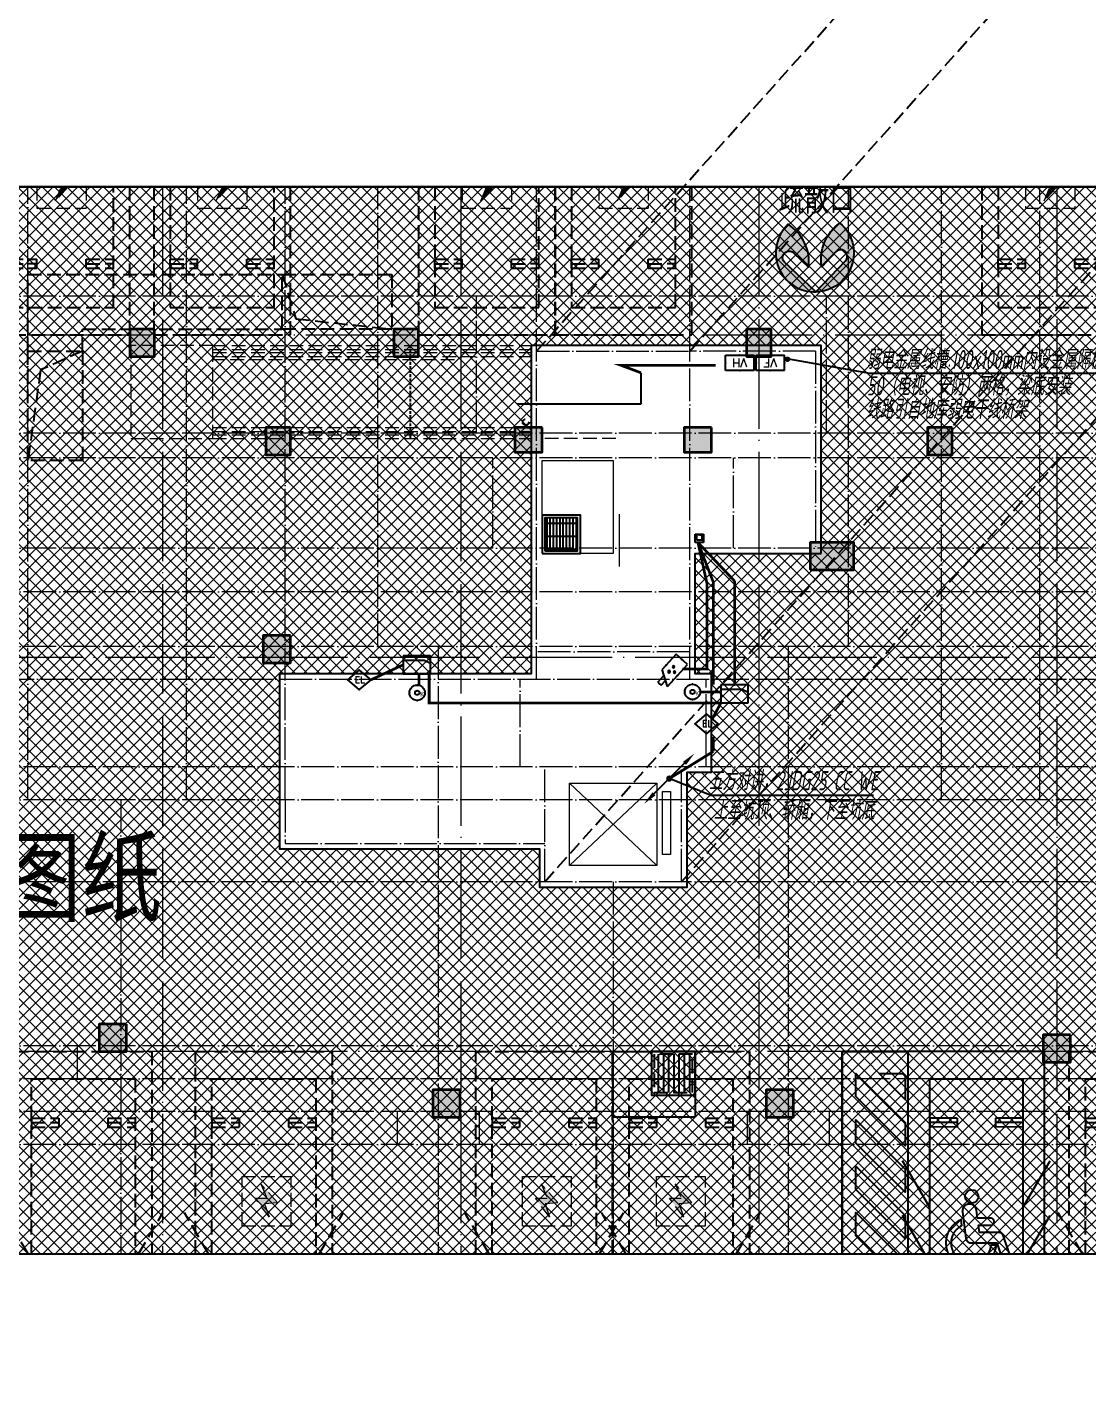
# Model space of a CAD drawing. Extents: x 2803505 to 5851001, y -1372902 to 24339.
# Drawn here: x 2874588 to 2893988, y -792287 to -767665 of the extents above; entities that cross this region are included whole.
import ezdxf
from ezdxf.enums import TextEntityAlignment as Align
from ezdxf.xclip import XClip

# ---------------------------------------------------------------- set-up
doc = ezdxf.new("R2010")
doc.units = 0
doc.header["$LTSCALE"] = 1000
doc.header["$MEASUREMENT"] = 0
doc.header["$XCLIPFRAME"] = 2
for name, pattern in [('#P_--_20B1_001_t3$0$DASH', [0.35, 0.25, -0.1]), ('5、6、7#楼参照$0$DASH', [0.35, 0.25, -0.1]), ('__DASH', [0.35, 0.25, -0.1]), ('DASH', [0.35, 0.25, -0.1]), ('DOTE', [2.4200000000000004, 2, -0.2, 0.02, -0.2]), ('HIDDEN', [0.375, 0.25, -0.125])]:
    doc.linetypes.add(name, pattern=pattern)
doc.layers.get('0').update_dxf_attribs({"linetype": 'CONTINUOUS'})
for name, color, linetype in [('!!电气', 1, 'CONTINUOUS'), ('!校对', 2, 'CONTINUOUS'), ('0-R-风井', 2, 'CONTINUOUS'), ('0-R疏散口', 20, 'CONTINUOUS'), ('0-R集水坑', 191, 'CONTINUOUS'), ('DIM-照明', 7, 'CONTINUOUS'), ('EQUIP-安防', 3, 'CONTINUOUS'), ('EQUIP-电视', 3, 'CONTINUOUS'), ('HS-A-停车位（标准）', 9, 'CONTINUOUS'), ('HS-A-停车场-无障碍', 85, 'CONTINUOUS'), ('LWIRE', 4, 'CONTINUOUS'), ('text', 7, 'CONTINUOUS'), ('VPIPE-雨水', 4, 'DASH'), ('WIRE-安防', 4, 'CONTINUOUS'), ('人防集水坑', 11, 'CONTINUOUS'), ('审核', 1, 'CONTINUOUS'), ('电气', 6, 'CONTINUOUS'), ('疏散口', 20, 'CONTINUOUS')]:
    doc.layers.add(name, color=color, linetype=linetype)
for name, color, linetype, lineweight in [('3.5方案汇报，与郭总、侯月琴确定户型_t8$0$STAIR', 2, 'CONTINUOUS', 18), ('AE-PARKING', 70, '5、6、7#楼参照$0$DASH', 13), ('DOTE', 19, 'DOTE', 9), ('STAIR', 252, 'CONTINUOUS', 20), ('填充', 251, 'CONTINUOUS', 5), ('排水', 252, 'CONTINUOUS', 20), ('砼柱', 2, 'CONTINUOUS', 35)]:
    doc.layers.add(name, color=color, linetype=linetype, lineweight=lineweight)
doc.styles.add('-宋体', font='', dxfattribs={"width": 0.8})
doc.styles.add('_TEL_DIM', font='SIMPLEX', dxfattribs={"width": 0.8, "height": 3.5, "bigfont": 'HZTXT'})
doc.styles.add('HZTXT', font='gbeitc.shx', dxfattribs={"width": 0.8, "height": 400, "bigfont": 'hztxt.shx'})
doc.styles.add('SM1', font='realsz.shx', dxfattribs={"width": 0.75, "bigfont": 'realhz.shx'})
doc.styles.get("Standard").update_dxf_attribs({"font": 'gbenor.shx', "bigfont": 'gbcbig.shx'})
doc.styles.add('黑体', font='simhei.ttf')
doc.styles.get('-宋体').set_extended_font_data('SimSun')

# ---------------------------------------------------------------- blocks, each defined once
blk = doc.blocks.new('A$C1DD019F9')
at = {"layer": '疏散口'}
h = blk.add_hatch(color=256, dxfattribs=at)
edge = h.paths.add_edge_path()
edge.add_line((1657.837590239942, 3315.723901660649), (367.3306208625436, 2025.216944172512))
edge.add_arc((562.7390984487897, 1829.808464785995), 276.3493204781321, 134.999999736071, 315.0000450135555)
edge.add_line((758.1477304548025, 1634.400139819365), (1381.488251060247, 2257.740654682275))
edge.add_arc((-487.2515846193137, 1989.868379143272), 1887.841129295078, -24.12321173134552, 8.157426411511608, ccw=False)
edge.add_arc((-487.2518275084583, 1989.868449001487), 1887.841379523462, 303.5961554791981, 335.8767893464231, ccw=False)
edge.add_arc((1657.83757689014, 1657.627985069564), 1658.095916591085, 89.99999953869542, 228.4172749558772, ccw=False)
h = blk.add_hatch(color=256, dxfattribs=at)
edge = h.paths.add_edge_path()
edge.add_line((1657.837590239942, 3315.723901660649), (2948.344559617341, 2025.216944172512))
edge.add_arc((2752.936082031095, 1829.808464785995), 276.3493204781321, -135.00004501355562, 45.000000263928996, ccw=False)
edge.add_line((2557.527450025082, 1634.400139819365), (1934.186929419636, 2257.740654682275))
edge.add_arc((3802.926765099197, 1989.868379143272), 1887.841129295078, 171.8425735884883, 204.1232117313454)
edge.add_arc((3802.927007988342, 1989.868449001489), 1887.841379523464, 204.123210653577, 236.403844520802)
edge.add_arc((1657.837603589745, 1657.627985069564), 1658.095916591085, 311.5827250441228, 450.0000004613047)
for points in [[(1657.837590239942, 3315.723901660649), (367.3306208625437, 2025.216944172512, 1.000000395120669), (758.1477304548025, 1634.400139819365), (1381.488251060247, 2257.740654682275, -0.1417897514410627), (1235.721885070204, 1218.307265423704, -0.141789732410033), (557.3581269979476, 417.3751685111782, -0.6899650482418342), (1657.837590239942, 3315.723901660649)], [(1657.837590239942, 3315.723901660649), (2948.344559617341, 2025.216944172512, -1.000000395120669), (2557.527450025082, 1634.400139819365), (1934.186929419636, 2257.740654682275, 0.1417897514410627), (2079.953295409679, 1218.307265423704, 0.141789732410033), (2758.317053481937, 417.3751685111782, 0.6899650482418342), (1657.837590239942, 3315.723901660649)]]:
    blk.add_lwpolyline(points, format="xyb", close=True, dxfattribs=at)
blk = doc.blocks.new('无障碍车位')
at = {"layer": 'HS-A-停车场-无障碍'}
for p, q in [((-1999.966370833223, 3549.95805993129), (-2499.949424952152, 2699.948046519305)), ((-299.9660310738254, 3549.994108829531), (200.0510692202952, 2700.004122582497)), ((-1999.966370833223, 2549.953937348793), (-2499.949424952152, 1699.943923936924)), ((-299.9660310738254, 2549.989986246917), (200.0510692202952, 1699.999999999884)), ((-1999.921941989567, 1079.803519832552), (-1499.922230551136, 1080.002041477826)), ((-1999.918532912969, 919.8035190157825), (-1999.921941989567, 1079.803519832552)), ((-1999.920237447601, 999.8035194261465), (-1499.920526024303, 1000.002041067695)), ((-1499.918821489671, 920.0020406610565), (-1499.922230551136, 1080.002041477826)), ((-799.9216950030532, 1079.82955514791), (-299.9219835650874, 1080.028076793067)), ((-799.9182859263383, 919.8295543311397), (-799.9216950030532, 1079.82955514791)), ((-799.9199904612033, 999.8295547415037), (-299.920279037673, 1000.028076382936)), ((-299.9185745030409, 920.0280759762973), (-299.9219835650874, 1080.028076793067)), ((-1999.918532912969, 919.8035190157825), (-1499.918821489671, 920.0020406610565)), ((-799.9182859263383, 919.8295543311397), (-299.9185745030409, 920.0280759762973))]:
    blk.add_line(p, q, dxfattribs=at)
for points in [[(1300.000000000582, -299.9998376182048), (1300.000000000582, 5200.000162381679), (-2399.999999939115, 5199.993991851457), (-2399.999999938766, -300.0060081484262)], [(-299.999999939464, 5199.993991850992), (-299.9999999396969, 199.9939918509917), (-1999.99999993958, 199.9939918511081), (-1999.999999939697, 5199.993991850992)], [(100.0000000608852, 5199.999999999069), (1300.000000000233, 5200.000162381679), (1300.000000000349, -299.9998376180883), (100.0000000607688, -300.0000000008149)]]:
    blk.add_lwpolyline(points, close=True, dxfattribs=at)
for points in [[(150.0000000002328, 4394.112549694837), (150.0000000002328, 4799.999999999534), (168.3766184075503, 4799.999999999534), (1050.000000000233, 3918.376618406968), (1050.000000000233, 3494.112549694953), (150.0000000002328, 4394.112549694837)], [(592.640687119565, 4799.999999999534), (1016.90475583158, 4799.999999999418), (1050.000000000466, 4766.904755830765), (1050.000000000233, 4342.640687118634), (592.640687119565, 4799.999999999534)], [(150.0000000001164, 3545.584412270924), (150.0000000002328, 3969.848480983172), (1050.000000000233, 3069.848480982939), (1050.000000000233, 2645.584412271157), (150.0000000001164, 3545.584412270924)], [(150.0000000004657, 2697.05627484736), (150.0000000003492, 3121.320343559142), (1050.000000000466, 2221.320343559142), (1050.000000000233, 1797.056274847244), (150.0000000004657, 2697.05627484736)], [(150.0000000001164, 1848.528137423331), (150.0000000002328, 2272.792206135578), (1050.000000000233, 1372.792206135346), (1050.000000000233, 948.5281374235637), (150.0000000001164, 1848.528137423331)], [(150.0000000004657, 999.9999999997672), (150.0000000002328, 1424.264068711549), (1050.000000000466, 524.2640687114326), (1050.000000000233, 99.99999999965075), (150.0000000004657, 999.9999999997672)], [(150.0000000003492, 151.4718625757378), (150.0000000002328, 575.7359312875196), (625.7359312883345, 99.99999999953434), (201.4718625766691, 99.99999999953434), (150.0000000003492, 151.4718625757378)]]:
    blk.add_lwpolyline(points, dxfattribs=at)
for points in [[(-1645.914368988131, 3073.279146465939, 0.3176989922475349), (-1551.65021979122, 3006.659832141828), (-1207.498265077826, 3006.659832141828), (-1190.383440391626, 2876.659832141595), (-1412.411826837342, 2876.659832141828, 0.9999999999999999), (-1412.411826837226, 2746.659832141944), (-1173.268615705194, 2746.659832141828), (-1154.208266746136, 2601.882108147489, 0.9999999999999997), (-896.4326027601492, 2635.818917904515), (-959.0851750035072, 3111.712451194646, 0.3763733494003915), (-1058.229661162943, 3198.659832141828), (-1524.821601287345, 3198.659832141828), (-1657.687476292718, 3573.861488626804, 1), (-1804.739548971644, 3521.787618779112), (-1645.91436890047, 3073.27914621844)], [(-874.3033266931307, 2774.182281254092, 1.763575196078509), (-1516.949411830516, 3238.659832141944), (-1416.467538945493, 3238.659832141828, -1.66239982742272), (-888.017833360238, 2878.354301649495), (-874.3033266961575, 2774.182281252695)]]:
    blk.add_lwpolyline(points, format="xyb", dxfattribs=at)
blk.add_circle((-1067.861835873104, 2349.211395052844), 123, dxfattribs=at)
blk = doc.blocks.new('充电车位')
at = {"layer": 'AE-PARKING', "linetype": 'ByBlock'}
h = blk.add_hatch(color=1, dxfattribs=at)
h.dxf.hatch_style = 1
h.paths.add_polyline_path([(-1007586.192309124, -1042637.750552036), (-1007473.70691881, -1042375.484842397), (-1007689.223537753, -1042375.484842405), (-1007425.007632948, -1042030.478523538), (-1007514.574478829, -1042281.719792634), (-1007278.962196556, -1042297.991757713)])
at = {"layer": 'AE-PARKING', "color": 1}
for p, q in [((-1007928.602682202, -1041872.947363779), (-1007028.602682206, -1041872.947363779)), ((-1007928.602682199, -1041872.947363779), (-1007928.602682201, -1042772.947363771)), ((-1007028.602682203, -1041872.947363779), (-1007028.602682201, -1042772.947363771)), ((-1007928.602682204, -1042772.947363771), (-1007028.602682201, -1042772.947363771))]:
    blk.add_line(p, q, dxfattribs=at)
at = {"layer": 'AE-PARKING', "color": 1, "linetype": 'ByBlock'}
for p, q in [((-1007425.007632948, -1042030.478523538), (-1007689.223537753, -1042375.484842405)), ((-1007425.007632948, -1042030.478523538), (-1007514.574478829, -1042281.719792634)), ((-1007689.223537753, -1042375.484842405), (-1007473.70691881, -1042375.484842397)), ((-1007278.962196556, -1042297.991757713), (-1007586.192309124, -1042637.750552036)), ((-1007586.192309124, -1042637.750552036), (-1007473.70691881, -1042375.484842397)), ((-1007514.574478829, -1042281.719792634), (-1007278.962196556, -1042297.991757713))]:
    blk.add_line(p, q, dxfattribs=at)
blk = doc.blocks.new('A$C25A378E3')
at = {"layer": 'HS-A-停车位（标准）', "linetype": 'DASH'}
for p, q in [((299.9288666398497, 4280.200665866025), (299.9276344913524, 4120.200664976728)), ((299.9282505712472, 4200.200665451237), (799.9279646449722, 4200.00894667895)), ((299.9288666398497, 4280.200665866025), (799.9285807174165, 4280.00894703425)), ((799.9285807174165, 4280.00894703425), (799.9273485837039, 4120.008946264163)), ((1699.929113851395, 4280.193678615266), (1699.927881702897, 4120.19367778569)), ((1699.928497782676, 4200.193678200361), (2199.928211856517, 4200.001959428308)), ((1699.929113851395, 4280.193678615266), (2199.928827928961, 4280.001959843212)), ((2199.928827928961, 4280.001959843212), (2199.927595795365, 4120.001958953799)), ((299.9276344913524, 4120.200664976728), (799.9273485837039, 4120.008946264163)), ((1699.927881702897, 4120.19367778569), (2199.927595795365, 4120.001958953799)), ((300.0205537431175, 1700.046125917463), (-199.9740653929766, 2550.049336581258)), ((2200.020893819514, 1700.035927985562), (2700.026429273654, 2550.032717227354))]:
    blk.add_line(p, q, dxfattribs=at)
for points in [[(1.164153218269348e-10, 5499.999999999884), (2499.999999842257, 5499.971898506512), (2499.938176556607, -0.02810114610474557), (-0.06182328553404659, 3.472669050097466e-07)], [(299.9943796824664, 4999.996627852321), (2199.994379562442, 4999.975270717288), (2199.938176575466, -0.02472896687686443), (299.9381766954903, -0.003371831844560802)]]:
    blk.add_lwpolyline(points, close=True, dxfattribs=at)
blk = doc.blocks.new('TIY8O')
at = {"layer": '0-R集水坑', "linetype": 'DASH'}
h = blk.add_hatch(dxfattribs=at)
h.set_pattern_fill('LINE', color=191, scale=100, angle=-90.00000000000006, style=0)
h.set_pattern_definition([(270, (-235326.6603705898, -492619.8195465856), (95.25, -7.876661409549766e-14), [])])
h.paths.add_polyline_path([(251192.714674465, 63602.66983472076), (251192.7093475896, 62902.669904932), (250492.7095668054, 62902.67580823865), (250492.7161997986, 63602.67580820792)])
at = {"layer": '0-R集水坑', "color": 191, "elevation": 0.4327255357110903}
for points in [[(250442.7090580211, 62452.68549320343), (251942.7090579913, 62452.67601750753), (251942.7166385491, 63652.67601748332), (250442.7166385789, 63652.68549317922)], [(251242.7159861337, 63652.66910502905), (251242.7089670943, 62852.66910505909), (250442.7091281175, 62852.67624693047), (250442.7166384909, 63652.67624689624)]]:
    blk.add_lwpolyline(points, close=True, dxfattribs=at)
at = {"layer": '0-R集水坑', "color": 191, "linetype": 'DASH', "elevation": 0.4327255357110903}
blk.add_lwpolyline([(251192.714674465, 63602.66983472076), (251192.7093475896, 62902.669904932), (250492.7095668054, 62902.67580823865), (250492.7161997986, 63602.67580820792)], close=True, dxfattribs=at)
blk = doc.blocks.new('TYUIYOIUO')
at = {"layer": '0-R-风井', "linetype": '__DASH'}
for p, q in [((-264158.5725991763, 798516.8934820474), (-264158.5725991765, 799916.5373862041)), ((-264158.5725991765, 799916.5373862041), (-259507.7023300127, 799916.5373862041)), ((-259507.7023300127, 799916.5373862041), (-257507.7023361755, 799916.6615097872)), ((-259507.6883202697, 798916.6500879359), (-259507.7023300127, 799916.5373862041)), ((-257507.7023361755, 799916.6615097872), (-257507.7023361755, 798916.6500879359)), ((-257507.7023361755, 799916.6615097872), (-257507.7023361755, 798916.6500879359)), ((-263158.6853020123, 798916.6500879359), (-259507.6883209865, 798916.7012432305)), ((-263158.6853020123, 798516.942518539), (-263158.6853020123, 798916.6500879359)), ((-257507.7023361755, 798916.6500879359), (-259507.6883202697, 798916.6500879359)), ((-264158.5725991763, 798516.8934820474), (-263158.6853020123, 798516.942518539)), ((-264158.5025382738, 796516.9074991803), (-264158.5725991763, 798516.8934820474)), ((-263158.6853020123, 798516.942518539), (-263158.491117036, 796516.9425302772)), ((-263158.491117036, 796516.9425302772), (-264158.5025382738, 796516.9074991803)), ((-263158.491117036, 796516.9425302772), (-264158.5025382738, 796516.9074991803))]:
    blk.add_line(p, q, dxfattribs=at)
for points in [[(-259507.7023300127, 799916.5373862041), (-259257.706248251, 799105.6969416591), (-257507.7023361755, 798916.6500879359)], [(-263158.5611773836, 798516.893482034), (-263926.9362684062, 798170.6301591012), (-264158.5025382738, 796516.9074991803)]]:
    blk.add_lwpolyline(points, dxfattribs=at)
blk = doc.blocks.new('FSFSFASFSFESFSEF')
at = {"layer": '人防集水坑', "ltscale": 0.8}
h = blk.add_hatch(dxfattribs=at)
h.set_pattern_fill('GRATE', color=256, scale=75, style=0)
h.set_pattern_definition([(270, (-806039.3574039747, 23438904.07928268), (59.53125, -1.822618869043522e-14), []), (360, (-806039.3574039747, 23438904.07928268), (8.748522416193854e-14, 238.125), [])])
h.paths.add_polyline_path([(286466.5787021541, 761315.5335229017), (287066.5787021541, 761315.5335229017), (287066.5787021541, 760715.5335229017), (286466.5787021541, 760715.5335229017)])
at = {"layer": '人防集水坑'}
for points in [[(287116.5787021541, 760665.5335229017), (286416.5787021541, 760665.5335229017), (286416.5787021541, 761365.5335229017), (287116.5787021541, 761365.5335229017)], [(287066.5787021541, 760715.5335229017), (286466.5787021541, 760715.5335229017), (286466.5787021541, 761315.5335229017), (287066.5787021541, 761315.5335229017)]]:
    blk.add_lwpolyline(points, close=True, dxfattribs=at)
at = {"layer": '排水'}
blk.add_lwpolyline([(285816.5787021536, 760665.5335229018), (287116.5787021536, 760665.5335229018), (287116.5787021534, 762365.5335229018), (285816.5787021534, 762365.5335229018)], close=True, dxfattribs=at)
blk = doc.blocks.new('DFBFBFBGF')
at = {"layer": 'STAIR', "color": 252, "linetype": '#P_--_20B1_001_t3$0$DASH'}
for p, q in [((293136.325158803, 754230.1456084143), (287316.5787030022, 754230.1456084143)), ((293136.3251588031, 754160.1456084616), (287316.5787030022, 754160.1456084708)), ((293136.3251588018, 754030.1456084143), (293136.325158803, 754230.1456084143)), ((293136.3251588029, 754100.1456084616), (287316.5787030022, 754100.1456084704)), ((293136.3251588018, 754030.1456084143), (287316.5787030022, 754030.1456084145)), ((288716.325158803, 753970.1456084145), (293136.3251588018, 753970.1456083918)), ((293136.325158803, 752730.1456083826), (287316.5787030022, 752730.1456085002)), ((293136.3251588018, 752530.1456083826), (293136.325158803, 752730.1456083826)), ((293136.3251588031, 752660.1456084299), (287316.5787030022, 752660.1456085349)), ((293136.3251588029, 752600.1456084299), (287316.5787030022, 752600.1456085352)), ((293136.3251588018, 752530.1456083826), (287316.5787030022, 752530.1456085071))]:
    blk.add_line(p, q, dxfattribs=at)
blk.add_lwpolyline([(293136.325158803, 754230.1456084143), (294636.325158803, 754230.1456084143), (294636.325158803, 752530.1456083859), (293136.325158803, 752530.1456083859)], close=True, dxfattribs=at)
at = {"layer": '审核', "color": 252, "linetype": 'HIDDEN', "ltscale": 0.2}
blk.add_line((289519.4158324369, 752530.1456084601), (289519.4158324566, 754230.1456084143), dxfattribs=at)
blk = doc.blocks.new('A$C24B36177')
for points in [[(-83875.00000000023, -16697.00265675376), (-84325.00000000023, -16697.00265675376), (-84325.00000000023, -17197.00265675376), (-83875.00000000023, -17197.00265675376)], [(-79050.00000000023, -16697.00265675376), (-79500.00000000023, -16697.00265675376), (-79500.00000000023, -17197.00265675376), (-79050.00000000023, -17197.00265675376)], [(-72599.99999999988, -16697.00265675376), (-73049.99999999988, -16697.00265675376), (-73049.99999999988, -17197.00265675376), (-72599.99999999988, -17197.00265675376)], [(-81388.27152348321, -18497.00265675376), (-81838.27152348321, -18497.00265675376), (-81838.27152348321, -18997.00265675376), (-81388.27152348321, -18997.00265675376)], [(-76788.27152348321, -18497.00265675376), (-77288.27152348321, -18497.00265675376), (-77288.27152348321, -18947.00265675376), (-76788.27152348321, -18947.00265675376)], [(-73688.27152348321, -18497.00265675376), (-74188.27152348321, -18497.00265675376), (-74188.27152348321, -18947.00265675376), (-73688.27152348321, -18947.00265675376)], [(-69288.27152348321, -18497.00265675376), (-69738.27152348321, -18497.00265675376), (-69738.27152348321, -18997.00265675376), (-69288.27152348321, -18997.00265675376)], [(-71888.27152348321, -21097.00265675376), (-71088.27152348321, -21097.00265675376), (-71088.27152348321, -20597.00265675376), (-71888.27152348321, -20597.00265675376)], [(-81388.27152348321, -22297.00265675364), (-81888.27152348321, -22297.00265675364), (-81888.27152348321, -22797.00265675364), (-81388.27152348321, -22797.00265675364)], [(-84388.27152348321, -29397.00265675376), (-84888.27152348321, -29397.00265675376), (-84888.27152348321, -29897.00265675376), (-84388.27152348321, -29897.00265675376)], [(-67124.99999999988, -29597.00265675376), (-67624.99999999988, -29597.00265675376), (-67624.99999999988, -30097.00265675376), (-67124.99999999988, -30097.00265675376)], [(-78288.27152348321, -30597.00265675376), (-78788.27152348321, -30597.00265675376), (-78788.27152348321, -31097.00265675376), (-78288.27152348321, -31097.00265675376)], [(-72188.27152348321, -30597.00265675376), (-72688.27152348321, -30597.00265675376), (-72688.27152348321, -31097.00265675376), (-72188.27152348321, -31097.00265675376)]]:
    blk.add_hatch(color=252).paths.add_polyline_path(points)
at = {"layer": '砼柱', "color": 252, "lineweight": 35}
for points in [[(-83875.00000000023, -16697.00265675376), (-84325.00000000023, -16697.00265675376), (-84325.00000000023, -17197.00265675376), (-83875.00000000023, -17197.00265675376)], [(-79050.00000000023, -16697.00265675376), (-79500.00000000023, -16697.00265675376), (-79500.00000000023, -17197.00265675376), (-79050.00000000023, -17197.00265675376)], [(-72599.99999999988, -16697.00265675376), (-73049.99999999988, -16697.00265675376), (-73049.99999999988, -17197.00265675376), (-72599.99999999988, -17197.00265675376)], [(-81388.27152348321, -18497.00265675376), (-81838.27152348321, -18497.00265675376), (-81838.27152348321, -18997.00265675376), (-81388.27152348321, -18997.00265675376)], [(-76788.27152348321, -18497.00265675376), (-77288.27152348321, -18497.00265675376), (-77288.27152348321, -18947.00265675376), (-76788.27152348321, -18947.00265675376)], [(-73688.27152348321, -18497.00265675376), (-74188.27152348321, -18497.00265675376), (-74188.27152348321, -18947.00265675376), (-73688.27152348321, -18947.00265675376)], [(-69288.27152348321, -18497.00265675376), (-69738.27152348321, -18497.00265675376), (-69738.27152348321, -18997.00265675376), (-69288.27152348321, -18997.00265675376)], [(-71888.27152348321, -21097.00265675376), (-71088.27152348321, -21097.00265675376), (-71088.27152348321, -20597.00265675376), (-71888.27152348321, -20597.00265675376)], [(-81388.27152348321, -22297.00265675364), (-81888.27152348321, -22297.00265675364), (-81888.27152348321, -22797.00265675364), (-81388.27152348321, -22797.00265675364)], [(-84388.27152348321, -29397.00265675376), (-84888.27152348321, -29397.00265675376), (-84888.27152348321, -29897.00265675376), (-84388.27152348321, -29897.00265675376)], [(-67124.99999999988, -29597.00265675376), (-67624.99999999988, -29597.00265675376), (-67624.99999999988, -30097.00265675376), (-67124.99999999988, -30097.00265675376)], [(-78288.27152348321, -30597.00265675376), (-78788.27152348321, -30597.00265675376), (-78788.27152348321, -31097.00265675376), (-78288.27152348321, -31097.00265675376)], [(-72188.27152348321, -30597.00265675376), (-72688.27152348321, -30597.00265675376), (-72688.27152348321, -31097.00265675376), (-72188.27152348321, -31097.00265675376)]]:
    blk.add_lwpolyline(points, close=True, dxfattribs=at)
blk = doc.blocks.new('A$C74D73064')
at = {"layer": '填充'}
h = blk.add_hatch(dxfattribs=at)
h.set_pattern_fill('ANSI37', color=252, scale=100, style=0)
h.set_pattern_definition([(45, (953418.0689988486, -464688.2486653434), (-112.2532015133644, 112.2532015133644), []), (135, (953418.0689988486, -464688.2486653434), (-112.2532015133644, -112.2532015133644), [])])
h.paths.add_polyline_path([(-14883.24657612492, 70322.25548036379), (39116.74029141641, 70322.25548036379), (39116.74029141641, 50822.25548154057), (-14883.24657612492, 50822.25548154057)])
h.paths.add_polyline_path([(-1883.245113453828, 67422.29268095532), (-1883.298365108087, 67422.2499491538), (-4183.506522695068, 67422.2499505431), (-4183.459693771438, 63622.29409954284), (-1883.245802723803, 63622.28858335229), (-1883.245280408068, 61422.56304480421), (-6483.052808453562, 61422.56158439867), (-6483.052809515619, 58222.55929603253), (-1733.24666046747, 58222.5592971961), (-1733.246263705427, 57522.29680770764), (966.75373735209, 57522.296807718), (966.7560266151559, 59622.35956726602), (1116.760783986654, 59622.22407580406), (1116.758494808571, 61422.42511312739), (1116.757451254758, 61422.53944550065), (1116.764397459454, 67422.28934755625)], flags=16)
h.paths.add_polyline_path([(28416.52837015979, 63622.29192543851), (28416.52719244442, 67422.25325119036), (26117.14164646191, 67422.25844941061), (26117.14164806681, 67422.29158126056), (23117.14164118294, 67422.29158126056), (23116.79998004087, 61422.56216836168), (18516.80651620356, 61422.56070896034), (18516.80691674957, 58222.56222750584), (23266.79900158942, 58222.56222766545), (23266.79899674351, 57522.29593126522), (25966.79899780103, 57522.29593127558), (25966.7989977973, 59622.2920976801), (26416.80034946487, 59622.29314419447), (26416.80034955358, 61422.56077466119), (26116.80271170358, 61422.53856905812), (26117.14164408576, 63622.29199816036)], flags=16)
at = {"color": 252}
for points in [[(-14883.24657612492, 70322.25548036373), (39116.74029141641, 70322.25548036373), (39116.74029141641, 50822.25548154057), (-14883.24657612492, 50822.25548154057)], [(28416.52837015979, 63622.29192543845), (28416.52719244442, 67422.2532511903), (26117.14164646191, 67422.25844941067), (26117.14164806681, 67422.2915812605), (23117.14164118294, 67422.2915812605), (23116.79998004087, 61422.56216836174), (18516.80651620356, 61422.56070896029), (18516.80691674957, 58222.56222750584), (23266.79900158942, 58222.56222766545), (23266.79899674351, 57522.29593126522), (25966.79899780103, 57522.29593127558), (25966.7989977973, 59622.29209768015), (26416.80034946487, 59622.29314419453), (26416.80034955358, 61422.56077466125), (26116.80271170358, 61422.53856905818), (26117.14164408576, 63622.2919981603)]]:
    blk.add_lwpolyline(points, close=True, dxfattribs=at)
at = {"layer": '3.5方案汇报，与郭总、侯月琴确定户型_t8$0$STAIR', "color": 252}
for p, q in [((25416.75108462409, 59422.41050637525), (23816.75108462363, 57922.41050637665)), ((23816.75108462363, 59422.41050637525), (25416.75108462409, 57922.41050637665))]:
    blk.add_line(p, q, dxfattribs=at)
for points in [[(23816.75108462363, 57922.41050637665), (23816.75108462363, 59422.41050637525), (25416.75108462409, 59422.41050637525), (25416.75108462409, 57922.41050637665)], [(25516.75108461455, 58122.41050649213), (25516.75108461455, 59272.4105064926), (25666.75108461734, 59272.4105064926), (25666.75108461734, 58122.41050649213)]]:
    blk.add_lwpolyline(points, close=True, dxfattribs=at)
at = {"layer": 'DOTE', "color": 252}
for p, q in [((16380.0351011306, 93136.92275867704), (16380.0351011306, 8148.876076509594)), ((21830.0351011306, 93136.92275867704), (21830.0351011306, 8148.876076509594)), ((27280.0351011306, 93136.92275867704), (27280.0351011306, 8148.876076509594)), ((32730.0351011306, 93136.92275867704), (32730.0351011306, 8148.876076509594)), ((-86385.24772744626, 67619.25646164955), (196116.0437006025, 67619.25646164955)), ((196116.0437006019, 61719.25646164967), (-86385.24772744626, 61719.25646164967)), ((196116.0437006026, 54519.25646164967), (-86385.24772744626, 54519.25646164967))]:
    blk.add_line(p, q, dxfattribs=at)
at = {"layer": 'DOTE', "color": 252, "linetype": 'DOTE', "ltscale": 0.3}
for p, q in [((23216.74944925844, 67322.78964729165), (26016.74945357814, 67322.78964729153)), ((28316.27628998633, 67322.55762281164), (26016.79958922917, 67322.55762281176)), ((28316.27628998621, 67322.55762281164), (28316.55766128714, 63722.29177166708)), ((26016.95532854495, 61822.2420692587), (23216.9547995507, 61822.2441108973)), ((18616.76024767896, 59122.52641291439), (18616.76025001099, 58322.52648810181)), ((18616.76024771028, 58322.52648810181), (23366.56599865539, 58322.5265019479))]:
    blk.add_line(p, q, dxfattribs=at)
at = {"layer": 'STAIR', "color": 252, "linetype": '#P_--_20B1_001_t3$0$DASH'}
blk.add_line((24666.94139335561, 65722.40946812241), (23316.94501937053, 65722.4094676493), dxfattribs=at)
at = {"layer": 'STAIR', "color": 252}
blk.add_lwpolyline([(24726.9483805536, 64340.87372381915), (24726.95368791546, 63382.40992208652)], dxfattribs=at)
at = {"layer": '填充', "color": 252}
for points in [[(-14883.24657612492, 70322.25548036379), (39116.74029141641, 70322.25548036379), (39116.74029141641, 50822.25548154057), (-14883.24657612492, 50822.25548154057)], [(28416.52837015979, 63622.29192543851), (28416.52719244442, 67422.25325119036), (26117.14164646191, 67422.25844941061), (26117.14164806681, 67422.29158126056), (23117.14164118294, 67422.29158126056), (23116.79998004087, 61422.56216836168), (18516.80651620356, 61422.56070896034), (18516.80691674957, 58222.56222750584), (23266.79900158942, 58222.56222766545), (23266.79899674351, 57522.29593126522), (25966.79899780103, 57522.29593127558), (25966.7989977973, 59622.2920976801), (26416.80034946487, 59622.29314419447), (26416.80034955358, 61422.56077466119), (26116.80271170358, 61422.53856905812), (26117.14164408576, 63622.29199816036)]]:
    blk.add_lwpolyline(points, close=True, dxfattribs=at)
at = {"color": 252}
blk.add_blockref('A$C24B36177', (100104.7992927883, 84419.25646130543), dxfattribs=at)
at = {"color": 252, "xscale": -1}
for name, p in [('DFBFBFBGF', (310433.5237215934, -686807.4896293634)), ('FSFSFASFSFESFSEF', (310433.5237219646, -697043.123008769))]:
    blk.add_blockref(name, p, dxfattribs=at)
at = {"layer": '0-R疏散口', "color": 252, "xscale": -0.4305656706515025, "yscale": 0.4305656706515025, "zscale": 0.4305656706515025, "rotation": 181.4259203059818}
blk.add_blockref('A$C1DD019F9', (27571.87661349832, 69811.8500763221), dxfattribs=at)
at = {"layer": '0-R集水坑', "color": 252, "xscale": -1}
blk.add_blockref('TIY8O', (276559.4624071724, -9133.429019047413, -0.4327255357110903), dxfattribs=at)
at = {"layer": 'AE-PARKING', "color": 252, "rotation": 359.9974937272497}
for p in [(1022054.149343825, 1112662.743278881), (1024992.076998554, 1112662.743279228), (1029829.21116711, 1112662.743279228), (1032329.149343825, 1112662.743278881), (1040129.152875881, 1112662.743278881)]:
    blk.add_blockref('充电车位', p, dxfattribs=at)
at = {"layer": 'AE-PARKING', "color": 252, "xscale": -1, "rotation": 180.0025062727504}
for p in [(1025804.949689152, -990495.0022709912), (1030931.916758784, -990495.0022711696), (1033381.178236757, -990494.9908901865)]:
    blk.add_blockref('充电车位', p, dxfattribs=at)
at = {"layer": 'HS-A-停车位（标准）', "color": 252}
blk.add_blockref('TYUIYOIUO', (278075.2999756152, -731194.3965097175), dxfattribs=at)
at = {"layer": 'HS-A-停车位（标准）', "color": 252, "linetype": 'DASH', "xscale": -1, "rotation": 179.9993559612105}
for p in [(13280.0351010887, 73119.25646095606), (16217.96275581769, 73119.25646130368), (21055.09692437411, 73119.25646130368), (23555.0351010887, 73119.25646095606), (31355.03863314423, 73119.25646095606)]:
    blk.add_blockref('A$C25A378E3', p, dxfattribs=at)
at = {"layer": 'HS-A-停车位（标准）', "color": 252, "linetype": 'DASH', "rotation": 0.000644038787326284}
for p in [(13680.09692434804, 49019.25646218157), (16980.09692438808, 49019.24508119456), (22107.06399402034, 49019.24508101633), (24607.06399402046, 49019.25646199903), (32955.09692441637, 49019.25646199915)]:
    blk.add_blockref('A$C25A378E3', p, dxfattribs=at)
at = {"layer": 'HS-A-停车场-无障碍', "color": 252, "rotation": 180}
blk.add_blockref('无障碍车位', (30105.03510119184, 54219.82117061084), dxfattribs=at)
at = {"layer": '0-R疏散口', "color": 252, "style": '-宋体', "width": 0.75}
blk.add_text('疏散口', height=450, dxfattribs=at).set_placement((27647.95893533714, 69880.72005112586))
blk = doc.blocks.new('HFHFTHFD')
at = {"layer": 'DOTE', "linetype": 'DOTE', "ltscale": 0.3}
for p, q in [((447416.5787015875, 601748.8100391305), (447416.5787015874, 612948.8100463543)), ((450316.5787016969, 601748.8100473222), (450316.5787016969, 612948.8100463543)), ((452116.5787017875, 601748.8100473222), (452116.578702373, 612948.8100463543)), ((453816.5787012345, 604548.8100388076), (453816.5787012078, 612948.8100463543)), ((456716.5787018152, 603949.0803065526), (456716.5787018152, 612948.8100463543)), ((459516.5787027521, 603949.0803065526), (459516.5787027522, 612948.8100463543)), ((462416.5787033328, 604548.8100388076), (462416.5787033596, 612948.8100463543)), ((464116.57870278, 601748.8100473222), (464116.5787021944, 612948.8100463543)), ((465916.5787028704, 601748.8100473222), (465916.5787028704, 612948.8100463543)), ((472616.5787020951, 610948.8100463543), (418616.5787028495, 610948.8100463543)), ((455616.5773428306, 608448.8079394314), (455616.5768775269, 610948.8075475739)), ((462016.5786630883, 608448.8079394411), (462016.5781977847, 610948.8075475836)), ((472616.5787020951, 608448.8100463543), (418616.5787028495, 608448.8100463543)), ((472616.5787020951, 607998.8100463543), (418616.5787028495, 607998.8100463543)), ((455916.5787018151, 606348.8100465569), (455916.5787018152, 607998.8100463542)), ((460316.5787027521, 606348.8100465569), (460316.5787027522, 607998.8100463542)), ((472616.5787020951, 606348.8100465569), (418616.5787028495, 606348.8100465569)), ((472616.5787020951, 605548.8100406288), (418616.5787028495, 605548.8100406289)), ((472616.5787020951, 604548.8100471114), (418616.5787028495, 604548.8100471116)), ((454916.7956122105, 604548.8100471115), (454916.5572260541, 593448.8100475312)), ((461316.3617923568, 604548.8100471115), (461316.6001785134, 593448.8100475312)), ((418616.5787028495, 603949.0803176122), (472616.5787020951, 603949.0802720234)), ((456416.5779403554, 602348.8100463725), (456416.5779400909, 603948.8100463734)), ((459816.5794454537, 602348.8100463725), (459816.5794457182, 603948.8100463734)), ((472616.5787020951, 602348.8100463724), (418616.5787028495, 602348.8100463726)), ((456866.5787071111, 600248.8100463304), (456866.5787071959, 602348.8100463543)), ((459366.5786974561, 600248.8100463784), (459366.5786973714, 602348.8100463543)), ((472616.5787020951, 601748.8100473221), (418616.5787028495, 601748.8100473222)), ((449116.5786929213, 601748.8100392178), (449116.5786929213, 593448.8100475312)), ((472616.5787020951, 600248.810045596), (418616.5787028495, 600248.8100466327)), ((458116.5786953176, 600248.8100463543), (458116.5786953176, 593448.8100475312)), ((472616.5787020951, 597248.8100389724), (418616.5787028495, 597248.8100389724)), ((448316.5786817771, 597248.8100389725), (448316.5786817771, 596648.8100389723)), ((472616.5787020951, 596648.8100389723), (418616.5787028495, 596648.8100389723)), ((472616.5787020951, 596048.810047531), (418616.5787028495, 596048.810047531)), ((454166.6130435566, 596048.8100475312), (454166.6001578184, 595448.8100475312)), ((455666.5829771796, 596048.8100475312), (455666.5958629177, 595448.8100475312)), ((460566.5744068645, 596048.8100475312), (460566.5615211263, 595448.8100475312)), ((462066.5443404875, 596048.8100475312), (462066.5572262256, 595448.8100475312)), ((472616.5787020951, 595448.810047531), (418616.5787028495, 595448.8100475312))]:
    blk.add_line(p, q, dxfattribs=at)
blk = doc.blocks.new('A$C24015597')
at = {"color": 251, "linetype": '__DASH', "true_color": 0x636466}
for p, q in [((47902.66084070969, 33464.56624208461), (65225.2915241681, 52818.60173579375)), ((50702.66083958652, 33464.56624208507), (68025.29152304493, 52818.60173579375)), ((48052.464478679, 23764.56650227751), (65375.09516213648, 43118.60199598619)), ((50552.66014495399, 23764.56650227751), (67875.2908284124, 43118.60199598619))]:
    blk.add_line(p, q, dxfattribs=at)
at = {"layer": 'VPIPE-雨水'}
blk.add_circle((47702.92070920393, 32165.18894669064), 55, dxfattribs=at)
ref = blk.add_blockref('A$C74D73064', (24685.71245598793, -33857.69039963209))
XClip(ref).set_block_clipping_path([(-14883.246564808185, 50822.2568892687), (39116.74030273309, 70322.2568880918)])
blk.add_blockref('HFHFTHFD', (-408814.1128116702, -576484.2435578948))
at = {"layer": 'text', "color": 8, "style": '黑体', "width": 0.8}
blk.add_text('阴影部分详地库图纸', height=1345.89029535865, dxfattribs=at).set_placement((27831.66848718282, 23175.30230136192))
blk = doc.blocks.new('$equip$00001465')
for p, q in [((-0.75, 0.1000000000003638), (-0.4571428571434808, 0.1000000000003638)), ((-0.75, -0.1000000000003638), (-0.75, 0.1000000000003638)), ((-0.5999999999985448, 0.3500000000003638), (-0.2000000000007276, -0.3500000000003638)), ((-0.5999999999985448, 0.3500000000003638), (0.75, 0.3500000000003638)), ((0.75, 0.3500000000003638), (0.75, -0.3500000000003638)), ((-0.75, -0.1000000000003638), (-0.3428571428557916, -0.1000000000003638)), ((0.75, -0.3500000000003638), (-0.2000000000007276, -0.3500000000003638))]:
    blk.add_line(p, q)
for centre in [(-0.0499999999992724, -0.0499999999992724), (0.09999999999854481, 0.1499999999996362), (0.25, -0.0499999999992724)]:
    blk.add_circle(centre, 0.05)
for p in [(-0.75, 0), (0.0750000000007276, 0.3500000000003638), (0.75, 0), (0.0750000000007276, -0.3500000000003638)]:
    blk.add_point(p)
for points in [[(-0.0499999999992724, 0), (-0.0499999999992724, 0), (-0.0750000000007276, -0.006698729810523218), (-0.02500000000145519, -0.006698729810523218)], [(0.05669872981161461, 0.1749999999992724), (0.143301270189113, 0.1749999999992724), (0.0499999999992724, 0.1499999999996362), (0.1500000000014552, 0.1499999999996362)], [(0.05669872981161461, 0.125), (0.143301270189113, 0.125), (0.0499999999992724, 0.1499999999996362), (0.1500000000014552, 0.1499999999996362)], [(0.0750000000007276, 0.1933012701883854), (0.125, 0.1933012701883854), (0.05669872981161461, 0.1749999999992724), (0.143301270189113, 0.1749999999992724)], [(0.0750000000007276, 0.106698729810887), (0.125, 0.106698729810887), (0.05669872981161461, 0.125), (0.143301270189113, 0.125)], [(0.09999999999854481, 0.2000000000007276), (0.09999999999854481, 0.2000000000007276), (0.0750000000007276, 0.1933012701883854), (0.125, 0.1933012701883854)], [(0.09999999999854481, 0.1000000000003638), (0.09999999999854481, 0.1000000000003638), (0.0750000000007276, 0.106698729810887), (0.125, 0.106698729810887)], [(0.25, 0), (0.25, 0), (0.2249999999985448, -0.006698729810523218), (0.2750000000014552, -0.006698729810523218)], [(-0.09330127018984058, -0.0249999999996362), (-0.006698729812342208, -0.0249999999996362), (-0.09999999999854481, -0.0499999999992724), (0, -0.0499999999992724)], [(-0.09330127018984058, -0.0750000000007276), (-0.006698729812342208, -0.0750000000007276), (-0.09999999999854481, -0.0499999999992724), (0, -0.0499999999992724)], [(-0.0750000000007276, -0.006698729810523218), (-0.02500000000145519, -0.006698729810523218), (-0.09330127018984058, -0.0249999999996362), (-0.006698729812342208, -0.0249999999996362)], [(-0.0750000000007276, -0.09330127018984058), (-0.02500000000145519, -0.09330127018984058), (-0.09330127018984058, -0.0750000000007276), (-0.006698729812342208, -0.0750000000007276)], [(-0.0499999999992724, -0.1000000000003638), (-0.0499999999992724, -0.1000000000003638), (-0.0750000000007276, -0.09330127018984058), (-0.02500000000145519, -0.09330127018984058)], [(0.2066987298094318, -0.0249999999996362), (0.2933012701905682, -0.0249999999996362), (0.2000000000007276, -0.0499999999992724), (0.2999999999992724, -0.0499999999992724)], [(0.2066987298094318, -0.0750000000007276), (0.2933012701905682, -0.0750000000007276), (0.2000000000007276, -0.0499999999992724), (0.2999999999992724, -0.0499999999992724)], [(0.2249999999985448, -0.006698729810523218), (0.2750000000014552, -0.006698729810523218), (0.2066987298094318, -0.0249999999996362), (0.2933012701905682, -0.0249999999996362)], [(0.2249999999985448, -0.09330127018984058), (0.2750000000014552, -0.09330127018984058), (0.2066987298094318, -0.0750000000007276), (0.2933012701905682, -0.0750000000007276)], [(0.25, -0.1000000000003638), (0.25, -0.1000000000003638), (0.2249999999985448, -0.09330127018984058), (0.2750000000014552, -0.09330127018984058)]]:
    blk.add_solid(points)
at = {"flags": 9}
blk.add_attdef('A', (-0.0158493649068987, -0.01584936490507971), '', height=2e-05, dxfattribs=at)
blk = doc.blocks.new('A$C04F44ECC')
at = {"layer": '!!电气'}
for p, q in [((0, 0), (-300, 0)), ((-300, 0), (-300, -300)), ((-250, -200), (-250, 0)), ((0, 0), (-223.3450037743896, -26.92685067094862)), ((-50, 0), (-50, -200)), ((0, -300), (0, 0)), ((-223.3450037743896, -26.92685067094862), (-300, -300)), ((-300, -300), (0, -300)), ((-50, -200), (-250, -200))]:
    blk.add_line(p, q, dxfattribs=at)
blk = doc.blocks.new('$equip$00002617')
for p, q in [((0.6250151190488396, 0.4150200000058248), (-0.6249848809511604, 0.4150200000058248)), ((-0.6249848809511604, 0.4150200000058248), (-0.6249848809511604, -0.4149799999959214)), ((-0.6249848809511604, 0.2150200000050972), (0.3250151190459292, 0.2150200000050972)), ((0.3250151190459292, 0.2150200000050972), (0.6250151190488396, 0.07502000000567932)), ((0.6250151190488396, -0.4149799999959214), (0.6250151190488396, 0.4150200000058248)), ((-0.6249848809511604, -0.4149799999959214), (0.6250151190488396, -0.4149799999959214))]:
    blk.add_line(p, q)
at = {"linetype": 'Continuous', "const_width": 0.04}
blk.add_lwpolyline([(-0.6249848809511604, 0.4150200000058248), (0.6250151190488396, 0.4150200000058248), (0.6250151190488396, -0.4149799999959214), (-0.6249848809511604, -0.4149799999959214)], close=True, dxfattribs=at)
at = {"color": 1}
for p in [(-0.6249848809511604, 2.000000495172571e-05), (1.51190488395514e-05, 0.4150200000058248), (0.6250151190488396, 2.000000495172571e-05), (0.01750438004455646, -0.4149799999959214)]:
    blk.add_point(p, dxfattribs=at)
at = {"color": 7, "style": '_TEL_DIM', "flags": 1}
blk.add_attdef('A', text='', height=2.5e-05, dxfattribs=at).set_placement((0, 1.818989403545856e-12), align=Align.MIDDLE_CENTER)
blk = doc.blocks.new('$equip$00002474')
for p, q in [((-0.519992380955955, 1.000000338535756e-05), (7.619048119522631e-06, 0.4400100000020757)), ((7.619048119522631e-06, -0.4399899999989429), (-0.519992380955955, 1.000000338535756e-05)), ((7.619048119522631e-06, 0.4400100000020757), (0.5200076190521941, 1.000000338535756e-05)), ((0.5200076190521941, 1.000000338535756e-05), (7.619048119522631e-06, -0.4399899999989429))]:
    blk.add_line(p, q)
at = {"const_width": 0.04}
blk.add_lwpolyline([(7.619048119522631e-06, 0.4400100000020757), (-0.519992380955955, 1.000000338535756e-05), (7.619048119522631e-06, -0.4399899999989429), (0.5200076190521941, 1.000000338535756e-05), (7.619048119522631e-06, 0.4400100000020757), (-0.519992380955955, 1.000000338535756e-05)], dxfattribs=at)
for p in [(-0.519992380955955, 1.000000338535756e-05), (7.619048119522631e-06, 0.4400100000020757), (0.5200076190521941, 1.000000338535756e-05), (7.619048119522631e-06, -0.4399899999989429)]:
    blk.add_point(p)
at = {"color": 7, "style": '_TEL_DIM'}
blk.add_attdef('$TEXT$', text='', height=0.3, dxfattribs=at).set_placement((0.02805548798642121, 0.01213281898526475), align=Align.MIDDLE_CENTER)
at = {"color": 7, "style": '_TEL_DIM', "flags": 1}
blk.add_attdef('A', text='', height=2e-05, dxfattribs=at).set_placement((0, 0), align=Align.MIDDLE_CENTER)
blk = doc.blocks.new('$TelecSys$00000079')
for p, q in [((0.7000000000007276, 0.7000000000007276), (0, 0)), ((0.1041666666678793, 0.1041666666660603), (0.1041666666678793, 0.1041666666660603)), ((-0.1041666666678793, -0.1041666666660603), (-0.1041666666678793, -0.1041666666660603))]:
    blk.add_line(p, q)
at = {"const_width": 0.1425}
blk.add_lwpolyline([(-0.07125000000087311, 0, 1), (0.07125000000087311, 0, 1)], format="xyb", close=True, dxfattribs=at)
blk.add_solid([(0.6300000000010186, 0.7700000000004366), (0.7700000000004366, 0.6299999999991996), (1.150000000001455, 1.149999999999636)])
at = {"width": 0.8, "flags": 9}
blk.add_attdef('A', (0, 0), '', height=2e-05, dxfattribs=at)
blk = doc.blocks.new('$TelecSys$00000080')
for p, q in [((-0.7000000000007276, -0.7000000000007276), (0, 0)), ((0.1041666666678793, 0.1041666666660603), (0.1041666666678793, 0.1041666666660603)), ((-0.1041666666678793, -0.1041666666660603), (-0.1041666666678793, -0.1041666666660603))]:
    blk.add_line(p, q)
at = {"const_width": 0.1425}
blk.add_lwpolyline([(0.07125000000087311, 0, 1), (-0.07125000000087311, 0, 1)], format="xyb", close=True, dxfattribs=at)
blk.add_solid([(-0.6300000000010186, -0.7700000000004366), (-0.7700000000004366, -0.6299999999991996), (-1.150000000001455, -1.149999999999636)])
at = {"width": 0.8, "flags": 9}
blk.add_attdef('A', (0, 0), '', height=2e-05, rotation=180, dxfattribs=at)
blk = doc.blocks.new('$equip$00001801')
for p, q in [((-0.6500000000014552, 0.7000000000007276), (-0.6500000000014552, 0)), ((0.6500000000014552, 0.7000000000007276), (-0.6500000000014552, 0.7000000000007276)), ((0.6500000000014552, 0.7000000000007276), (0.6500000000014552, 0)), ((-0.6500000000014552, 0), (0.6500000000014552, 0))]:
    blk.add_line(p, q)
for p in [(0, 0.7000000000007276), (-0.6500000000014552, 0.3500000000003638), (0, 0), (0.6500000000014552, 0.3500000000003638)]:
    blk.add_point(p)
at = {"color": 7, "style": '_TEL_DIM'}
blk.add_attdef('$TEXT$', text='', height=0.4, dxfattribs=at).set_placement((0, 0.3500000000003638), align=Align.MIDDLE_CENTER)
at = {"color": 7, "style": '_TEL_DIM', "flags": 1}
blk.add_attdef('A', text='', height=2e-05, dxfattribs=at).set_placement((0, 0), align=Align.MIDDLE_CENTER)
blk = doc.blocks.new('$equip$00001800')
for p, q in [((-0.6500000000014552, 0.7000000000007276), (-0.6500000000014552, 0)), ((0.6500000000014552, 0.7000000000007276), (-0.6500000000014552, 0.7000000000007276)), ((0.6500000000014552, 0.7000000000007276), (0.6500000000014552, 0)), ((-0.6500000000014552, 0), (0.6500000000014552, 0))]:
    blk.add_line(p, q)
for p in [(0, 0.7000000000007276), (-0.6500000000014552, 0.3500000000003638), (0, 0), (0.6500000000014552, 0.3500000000003638)]:
    blk.add_point(p)
at = {"color": 7, "style": '_TEL_DIM'}
blk.add_attdef('$TEXT$', text='', height=0.4, dxfattribs=at).set_placement((0, 0.3500000000003638), align=Align.MIDDLE_CENTER)
at = {"color": 7, "style": '_TEL_DIM', "flags": 1}
blk.add_attdef('A', text='', height=2e-05, dxfattribs=at).set_placement((0, 0), align=Align.MIDDLE_CENTER)
blk = doc.blocks.new('$equip$00002479')
at = {"const_width": 0.04}
blk.add_lwpolyline([(-0.2999923809402389, 1.000000338535756e-05, 1), (0.3000076190510299, 1.000000338535756e-05, 0.9999999999999999), (-0.2999923809402389, 1.000000338535756e-05, 0.9428827038296898)], format="xyb", dxfattribs=at)
for centre, radius in [((7.619048119522631e-06, 1.000000338535756e-05), 0.3000000000001062), ((0, 0), 0.08405157696738315)]:
    blk.add_circle(centre, radius)
for p in [(-0.2999923809402389, 1.000000338535756e-05), (7.619048119522631e-06, 0.3000100000026578), (0.3000076190510299, 1.000000338535756e-05), (7.619048119522631e-06, -0.299989999999525)]:
    blk.add_point(p)
at = {"color": 7, "style": '_TEL_DIM', "flags": 1}
blk.add_attdef('A', text='', height=2e-05, dxfattribs=at).set_placement((0, 0), align=Align.MIDDLE_CENTER)
blk = doc.blocks.new('A$C18BE6784')
at = {"layer": 'EQUIP-安防', "linetype": 'ByBlock', "xscale": 400, "yscale": 400, "zscale": 400}
blk.add_blockref('$equip$00002479', (-46.808500650106, 62.06692868378013), dxfattribs=at)
at = {"layer": 'EQUIP-安防', "color": 7, "linetype": 'ByBlock', "style": 'SM1', "width": 0.75}
blk.add_text('K', height=71.76, dxfattribs=at).set_placement((0, 0))

msp = doc.modelspace()

# ---------------------------------------------------------------- linework, layer by layer
at = {"layer": '!!电气', "color": 2}
for p, q in [((2885811.09116776, -773984.8043182092), (2885811.09116776, -774558.3615325214)), ((2887081.756317601, -781707.4259366537), (2886331.573844843, -781403.5074156628)), ((2887081.756317601, -781707.4259366537), (2890068.102755922, -781707.4256989118))]:
    msp.add_line(p, q, dxfattribs=at)
at = {"layer": '!校对', "color": 2}
msp.add_line((2885811.09116776, -774558.3615325214), (2883551.592802064, -774558.3615325214), dxfattribs=at)
at = {"layer": 'DIM-照明', "color": 7}
for p, q in [((2890000.849931349, -774001.7282322701), (2888518.277197797, -773738.991610026)), ((2896983.930251068, -774001.7282322706), (2890000.849931349, -774001.7282322701))]:
    msp.add_line(p, q, dxfattribs=at)
at = {"layer": 'DIM-照明', "const_width": 50}
msp.add_lwpolyline([(2888468.277197797, -773738.991610032, 1), (2888518.277197797, -773738.991610026, 1)], format="xyb", close=True, dxfattribs=at)
at = {"layer": 'WIRE-安防', "color": 6, "linetype": 'Continuous', "const_width": 50}
msp.add_lwpolyline([(2887179.84010918, -773852.044771566), (2885453.655618847, -773852.044771566), (2885811.09116776, -773984.8043182092)], dxfattribs=at)
at = {"layer": 'WIRE-安防', "color": 4, "const_width": 50}
for points in [[(2886856.345454348, -777088.9735035383), (2887019.395629737, -777830.5306562098)], [(2886567.849680032, -779398.501366742), (2887019.395630284, -779398.501366742), (2887019.395629737, -777830.5306562098)]]:
    msp.add_lwpolyline(points, dxfattribs=at)
at = {"layer": 'WIRE-安防', "color": 6, "const_width": 50}
for points in [[(2886856.345454348, -777088.9735030909), (2887137.902202364, -777816.6144794663)], [(2886856.359286337, -777089.0092497823), (2887526.04792925, -777793.4229392011)], [(2887526.047929619, -779688.7382821129), (2887526.04792925, -777793.4229392011)], [(2887137.902202364, -777816.6144794663), (2887137.902202582, -779688.7382080511)], [(2880872.290749432, -779600.5214152727), (2881468.446778089, -779322.7397418763)], [(2881756.6590206, -779688.7397418781), (2881756.6590206, -779488.7397418767)], [(2887276.047929619, -780020.7382821136), (2881941.276193723, -780020.7382821136), (2881941.27602494, -779488.7396711814)], [(2886889.799403948, -779818.7504876594), (2887276.047929619, -779818.7504876594)], [(2887118.248948356, -780312.6623736641), (2887276.047929619, -780020.7382821136)], [(2887137.902202693, -780639.52295635), (2887137.902202724, -780906.855971457), (2887137.902202724, -780906.855971457)], [(2886331.573844843, -781403.5074156628), (2887137.902202724, -780906.8559714498)]]:
    msp.add_lwpolyline(points, dxfattribs=at)

# ---------------------------------------------------------------- block references
at = {"layer": '!!电气'}
msp.add_blockref('A$C24015597', (2836003.491352153, -807053.5751154525), dxfattribs=at)
ref = msp.add_blockref('A$C74D73064', (2860689.203808141, -781511.2655150846))
XClip(ref).set_block_clipping_path([(-14883.246564808185, 50822.2568892687), (39116.74030273309, 70322.2568880918)])
at = {"xscale": -0.5, "yscale": 0.5, "zscale": 0.5}
msp.add_blockref('A$C04F44ECC', (2886806.151496516, -776939.0092358417), dxfattribs=at)
at = {"layer": 'EQUIP-安防', "color": 2, "xscale": 400, "yscale": 400, "zscale": 400}
for p in [(2881718.440730469, -779322.7477418785), (2887526.041882, -779854.7462821151)]:
    msp.add_blockref('$equip$00002617', p, dxfattribs=at)
at = {"layer": 'EQUIP-安防', "color": 2, "xscale": -399.9999999999999, "yscale": 399.9999999999999, "zscale": 399.9999999999999, "rotation": 227.5520568349144}
msp.add_blockref('$equip$00001465', (2886356.703553536, -779447.5262961534), dxfattribs=at)
at = {"layer": 'EQUIP-安防', "color": 2, "xscale": 400, "yscale": 400, "zscale": 400}
for p in [(2880664.287701811, -779600.5254152743), (2887014.245900736, -780400.6663736652)]:
    msp.add_blockref('$equip$00002474', p, dxfattribs=at).add_auto_attribs({'$TEXT$': 'EL'})
at = {"layer": 'EQUIP-电视', "color": 6}
ref = msp.add_blockref('$equip$00001801', (2887620.772061486, -773663.8911674938), dxfattribs=dict(at, xscale=-400, yscale=400, zscale=400, rotation=179.9999047237468))
ref.add_attrib('$TEXT$', 'VH', dxfattribs={"layer": '0', "color": 7, "height": 160, "rotation": 179.9999047241972, "style": '_TEL_DIM'}).set_placement((2887620.771828682, -773803.8911674933), align=Align.MIDDLE_CENTER)
ref = msp.add_blockref('$equip$00001800', (2888178.630074679, -773663.8920951269), dxfattribs=dict(at, xscale=-400, yscale=400, zscale=400, rotation=179.9999047237468))
ref.add_attrib('$TEXT$', 'VF', dxfattribs={"layer": '0', "color": 7, "height": 160, "rotation": 179.9999047241972, "style": '_TEL_DIM'}).set_placement((2888178.629841875, -773803.8920951264), align=Align.MIDDLE_CENTER)
at = {"layer": 'LWIRE', "xscale": 400.0000000000001, "yscale": 400.0000000000001, "zscale": 400.0000000000001, "rotation": 359.9999947898266}
for name in ['$TelecSys$00000079', '$TelecSys$00000080']:
    msp.add_blockref(name, (2886331.573844843, -781403.5074156628), dxfattribs=at)
at = {"layer": '电气', "linetype": 'ByBlock', "xscale": 1.169999999925494, "yscale": 1.169999999925494, "zscale": 1.169999999925494}
for p in [(2881777.411517309, -779906.5970683383), (2886810.813577457, -779891.3687942196)]:
    msp.add_blockref('A$C18BE6784', p, dxfattribs=at)

# ---------------------------------------------------------------- texts
at = {"layer": 'DIM-照明', "color": 7, "style": 'HZTXT', "width": 0.7}
for s, p in [('弱电金属线槽:100x100mm内设金属隔板,分成50（电话、宽带）、', (2889936.874306698, -773918.6909940913)), ('50（电视、安防）两格，梁底安装', (2889944.293784324, -774401.2680937577)), ('线路引自地库弱电干线桥架', (2889933.440013241, -774829.9003979585))]:
    msp.add_text(s, height=350, dxfattribs=at).set_placement(p)
at = {"layer": 'DIM-照明', "style": 'HZTXT', "width": 0.7}
for s, p in [('五方对讲，2JDG25 CC WE', (2887057.104384423, -781616.4499978585)), ('上至坑顶、轿厢，下至坑底', (2887144.445457727, -782156.2803928074))]:
    msp.add_text(s, height=350, rotation=359.9999947898266, dxfattribs=at).set_placement(p)

doc.saveas('drawing.dxf')
